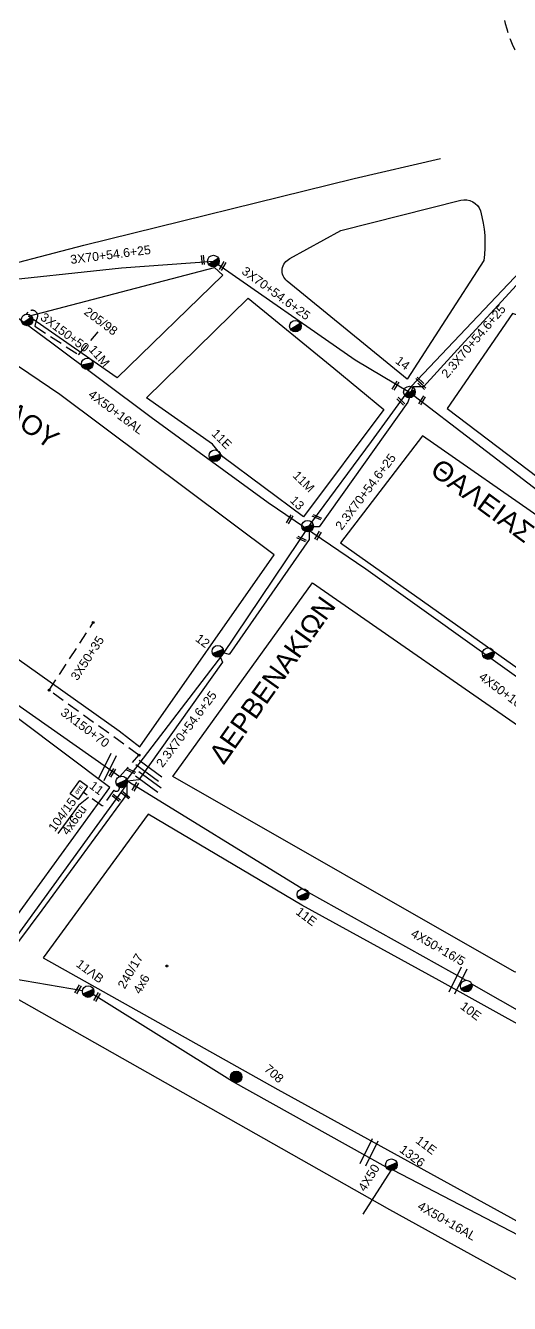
# Model space of a CAD drawing. Header units: millimetres. Extents: x 408 to 3042, y 742 to 1820.
# Drawn here: x 1095.6 to 1194.2, y 1148.9 to 1409.1 of the extents above; entities that cross this region are included whole.
import ezdxf

# ---------------------------------------------------------------- set-up
doc = ezdxf.new("R2010")
doc.units = ezdxf.units.MM
doc.linetypes.add('DASHED', pattern=[19.05, 12.7, -6.35])
for name, color, linetype in [('Pillar OTE', 7, 'Continuous'), ('Άγνωστα', 7, 'Continuous'), ('Γυμνά εναέρια ΧΤ και ΦΟΠ (3Φ)   4x50+16AL', 7, 'Continuous'), ('Επιγραφές - Σχήματα', 7, 'Continuous'), ('Μηχανική τομή', 7, 'Continuous'), ('Στύλος Ξύλινος', 7, 'Continuous'), ('Στύλος Ξύλινος @ 1', 7, 'Continuous'), ('Στύλος ΦΜ', 7, 'Continuous'), ('Στύλος ΦΜ @ 1', 7, 'Continuous'), ('Συνδέσεις', 7, 'Continuous'), ('Συνεστραμμένα ΧΤ   3x70+54.6+25 AL', 7, 'SYN_LINE'), ('Τομή', 7, 'Continuous'), ('Υπόβαθρο ΔΕΗ', 7, 'Continuous'), ('Υπόγεια καλώδια Παροχών ΧΤ   4x50AL', 7, 'DASHED'), ('Υπόγεια καλώδια Παροχών ΧΤ   4x6', 7, 'DASHED')]:
    doc.layers.add(name, color=color, linetype=linetype)
doc.styles.add('Annotative', font='arial.ttf')
doc.styles.add('arial', font='arial.ttf')
doc.styles.get("Standard").update_dxf_attribs({"font": 'arial.ttf'})
doc.linetypes.add('SYN_LINE', pattern='A,0.5,-0.0001,["/\\/\\/\\/",Standard,S=0.1,R=0,X=0,Y=-0.05],-0.25', length=0.7501)
doc.dimstyles.new('ISO-25', dxfattribs={"dimtxt": 2.5, "dimasz": 2.5, "dimexe": 1.25, "dimexo": 0.625, "dimtad": 1, "dimtxsty": 'Standard', "dimcen": 2.5, "dimadec": 0, "dimazin": 0, "dimtfac": 1, "dimtmove": 0, "dimatfit": 3, "dimfxl": 1, "dimarcsym": 0})

# ---------------------------------------------------------------- blocks, each defined once
blk = doc.blocks.new('ΜΗΧΑΝΙΚΗ ΤΟΜΗ')
at = {"layer": 'Μηχανική τομή', "ltscale": 40}
for p, q in [((-1.89, 0.78), (1.89, 0.78)), ((1.89, 0), (-1.89, 0))]:
    blk.add_line(p, q, dxfattribs=at)
blk = doc.blocks.new('ΤΟΜΗ')
at = {"layer": 'Τομή', "ltscale": 40}
for p, q in [((-5.68, 0), (5.68, 0)), ((5.68, -2.33), (-5.68, -2.33))]:
    blk.add_line(p, q, dxfattribs=at)
blk = doc.blocks.new('ΥΠΑΡΧΩΝ ΤΣΙΜΕΝΤΕΝΙΟΣ ΣΤΥΛΟΣ')
at = {"layer": 'Στύλος ΦΜ'}
blk.add_hatch(color=7, dxfattribs=at).paths.add_polyline_path([(-1.29, -2.28, 0.574793), (2.62, 0, 0.268822), (1.3, 2.27)])
at = {"layer": 'Στύλος ΦΜ', "color": 7}
blk.add_line((-1.29, -2.28), (1.3, 2.27), dxfattribs=at)
blk.add_circle((0, 0), 2.62, dxfattribs=at)
at = {"layer": 'Στύλος ΦΜ', "flags": 4}
for tag, p in [('ΑΡΙΘΜΟΣ', (-4.68, 8.05)), ('ΤΥΠΟΣ', (-4.91, 3.03))]:
    blk.add_attdef(tag, p, '', height=4, dxfattribs=at)
blk = doc.blocks.new('ΥΠΑΡΧΩΝ ΞΥΛΙΝΟΣ ΣΤΥΛΟΣ')
at = {"layer": 'Στύλος Ξύλινος'}
h = blk.add_hatch(color=7, dxfattribs=at)
h.paths.add_polyline_path([(-2.62, 0, 0.270008), (-1.29, -2.28), (1.3, 2.27, 0.576266)])
h.paths.add_polyline_path([(-1.29, -2.28, 0.574793), (2.62, 0, 0.268822), (1.3, 2.27)])
at = {"layer": 'Στύλος Ξύλινος', "color": 7}
blk.add_line((-1.29, -2.28), (1.3, 2.27), dxfattribs=at)
blk.add_circle((0, 0), 2.62, dxfattribs=at)
at = {"layer": 'Στύλος Ξύλινος', "flags": 4}
for tag, p in [('ΑΡΙΘΜΟΣ', (-4.91, 8.6)), ('ΤΥΠΟΣ', (-4.85, 3.39))]:
    blk.add_attdef(tag, p, '', height=4, dxfattribs=at)
blk = doc.blocks.new('_ΣΥΝΔΕΣΗ')
at = {"layer": 'Συνδέσεις', "linetype": 'SYN_LINE', "ltscale": 40}
blk.add_hatch(color=256, dxfattribs=at).paths.add_polyline_path([(0.5, -0.01, 1), (-0.5, -0.01, 1)])
at = {"layer": 'Συνδέσεις'}
blk.add_circle((0, -0.01), 0.5, dxfattribs=at)
blk = doc.blocks.new('PILLAR ΟΤΕ')
at = {"layer": 'Pillar OTE', "ltscale": 40}
blk.add_lwpolyline([(-3.31, 2.02), (3.39, 2.02), (3.39, -1.99), (-3.31, -1.99)], close=True, dxfattribs=at)
at = {"layer": 'Pillar OTE', "insert": (-1.81, 0.71), "char_height": 1.3575, "width": 109.961, "attachment_point": 1}
blk.add_mtext('{\\fArial|b1|i0|c161|p34;OTE}', dxfattribs=at)

msp = doc.modelspace()

# ---------------------------------------------------------------- linework, layer by layer
at = {"layer": 'Άγνωστα', "color": 85, "linetype": 'DASHED', "ltscale": 0.2}
msp.add_lwpolyline([(1201.52, 1464.99), (1194.92, 1451.5), (1194.44, 1451.29, 0.337655), (1193.33, 1449.3), (1192.09, 1438.73), (1191.84, 1436.65), (1192.35, 1428.85), (1190.73, 1426.17), (1192.44, 1413.86, 0.129274), (1199.2, 1397.68, 0.494336)], format="xyb", dxfattribs=at)
at = {"layer": 'Άγνωστα', "color": 133, "linetype": 'DASHED', "ltscale": 0.2}
msp.add_lwpolyline([(1095.76, 1350.35), (1096.1, 1350.75, -0.860536), (1097.98, 1349.57, 0.064836), (1097.5, 1347.89), (1106.4, 1342.09), (1110.42, 1346.77)], format="xyb", dxfattribs=at)
at = {"layer": 'Άγνωστα', "color": 6}
msp.add_lwpolyline([(1006.87, 1337.18), (1032.58, 1314), (1065.19, 1290.97), (1114.82, 1256.25), (1114.82, 1256.25), (1114.82, 1256.25), (1114.94, 1256.17)], dxfattribs=at)
at = {"layer": 'Άγνωστα', "color": 1, "linetype": 'DASHED', "ltscale": 0.2}
for points in [[(1100.4, 1273.79), (1109.38, 1287.55)], [(1114.82, 1256.25), (1118.71, 1260.56), (1100.4, 1273.79)]]:
    msp.add_lwpolyline(points, dxfattribs=at)
at = {"layer": 'Άγνωστα', "color": 85}
msp.add_lwpolyline([(1115.87, 1255.6), (1153.22, 1232.68), (1153.22, 1232.68), (1185.33, 1214.74)], dxfattribs=at)
at = {"layer": 'Άγνωστα', "color": 2}
msp.add_lwpolyline([(1186.49, 1214.03), (1232.76, 1187.65), (1257.25, 1173.99), (1286.63, 1161.17)], dxfattribs=at)
at = {"layer": 'Γυμνά εναέρια ΧΤ και ΦΟΠ (3Φ)   4x50+16AL', "color": 133, "ltscale": 40}
msp.add_lwpolyline([(1085.93, 1355.51), (1100.7, 1344.73), (1121.16, 1329.38), (1145.06, 1311.98), (1164.92, 1298.49), (1198.5, 1274.56), (1253.98, 1237.19)], dxfattribs=at)
at = {"layer": 'Γυμνά εναέρια ΧΤ και ΦΟΠ (3Φ)   4x50+16AL', "color": 27, "ltscale": 40}
msp.add_lwpolyline([(1169.07, 1176.71), (1137.74, 1194.16), (1137.74, 1194.16), (1109.36, 1211.82)], dxfattribs=at)
at = {"layer": 'Γυμνά εναέρια ΧΤ και ΦΟΠ (3Φ)   4x50+16AL', "color": 85, "ltscale": 40}
msp.add_lwpolyline([(1256.51, 1123.79), (1232.77, 1141.96), (1201.25, 1160.15), (1170.48, 1176.05)], dxfattribs=at)
at = {"layer": 'Συνεστραμμένα ΧΤ   3x70+54.6+25 AL', "color": 1, "linetype": 'SYN_LINE', "ltscale": 20}
for points in [[(1087.15, 1356.78), (1115.14, 1359.79), (1133.87, 1361.16), (1162.76, 1341.05), (1173.81, 1334.5), (1201.12, 1313.59), (1223.33, 1300.56), (1229.27, 1295.62)], [(1198.46, 1360.04), (1198.33, 1360.08), (1196.47, 1359.09), (1174.16, 1335.62), (1166.04, 1324.43), (1153.9, 1308.03), (1135.75, 1281.05), (1116.26, 1255.6)]]:
    msp.add_lwpolyline(points, dxfattribs=at)
at = {"layer": 'Συνεστραμμένα ΧΤ   3x70+54.6+25 AL', "color": 133, "linetype": 'SYN_LINE', "ltscale": 20}
msp.add_lwpolyline([(1198.07, 1359.62), (1197.06, 1357.8), (1182.91, 1342.41), (1176.7, 1335.59), (1174.52, 1335.59), (1173.49, 1332.41), (1155.45, 1307.06), (1153.4, 1307.06), (1153.4, 1304.45), (1137.11, 1281.04), (1134.77, 1281.71), (1135.7, 1279.53), (1118.71, 1255.55), (1116.35, 1255.27)], dxfattribs=at)
at = {"layer": 'Συνεστραμμένα ΧΤ   3x70+54.6+25 AL', "color": 27, "linetype": 'SYN_LINE', "ltscale": 20}
for points in [[(1045.71, 1157.74), (1062.6, 1182.09), (1072.19, 1194.31), (1084.25, 1211.2), (1088.12, 1215.9), (1116.12, 1254.42)], [(1088.12, 1215.9), (1107.2, 1212.64)]]:
    msp.add_lwpolyline(points, dxfattribs=at)
at = {"layer": 'Συνεστραμμένα ΧΤ   3x70+54.6+25 AL', "color": 85, "ltscale": 20}
msp.add_lwpolyline([(1045.9, 1157.95), (1045.89, 1158.09), (1048.23, 1159.41), (1065.05, 1182.05), (1063.78, 1184.35), (1066.59, 1183.85), (1088.25, 1214.55), (1088.12, 1215.9), (1089.17, 1215.99), (1098.97, 1229.02), (1116.33, 1252.63), (1116.33, 1254.71)], dxfattribs=at)
at = {"layer": 'Συνεστραμμένα ΧΤ   3x70+54.6+25 AL', "color": 7, "linetype": 'SYN_LINE', "ltscale": 10}
msp.add_lwpolyline([(1170.03, 1176.01), (1164.3, 1167.1)], dxfattribs=at)
at = {"layer": 'Υπόβαθρο ΔΕΗ'}
for points in [[(935.41, 1369.61), (915.05, 1365.44), (921.56, 1344.3), (920.96, 1341.4), (922.75, 1334.45), (928.51, 1335.71, -0.004834), (941.32, 1338.4, -0.082541), (963.64, 1339.11), (990.49, 1340.51), (1004.76, 1340.33), (1049.31, 1348.73), (1085.05, 1358.57), (1107.5, 1364.38), (1162.59, 1377.99), (1180.15, 1382.08)], [(1149.46, 1361.66), (1159.88, 1367.4), (1184.3, 1373.55, -0.388236), (1188.3, 1371.4, -0.103499), (1188.97, 1361.25), (1173.36, 1337.09), (1148.89, 1357.1, -0.552636), (1149.46, 1361.66, 0.176112)]]:
    msp.add_lwpolyline(points, format="xyb", dxfattribs=at)
for points in [[(1096.17, 1349.94), (1134.09, 1359.85), (1135.77, 1358.32), (1114.26, 1337.37), (1096.17, 1349.94)], [(1120.21, 1333.32), (1140.96, 1353.61), (1158.45, 1339.36), (1168.61, 1330.93), (1152.25, 1309.07), (1135.81, 1321.32), (1133.7, 1323.9), (1120.21, 1333.32)], [(1354.24, 1249.38), (1277.02, 1301.45), (1240.95, 1325.69), (1217.61, 1341.71), (1212.78, 1344.43), (1194.85, 1350.51), (1181.54, 1331.13), (1202.05, 1315.63), (1219.89, 1304.83), (1228.92, 1298.12), (1235.21, 1291.26), (1232.55, 1285.96), (1224.11, 1293.82), (1202.23, 1307.67), (1176.52, 1325.56), (1159.8, 1303.79), (1194.83, 1279.06), (1215, 1264.82), (1220.31, 1261.07)], [(1118.89, 1262.26), (1146.29, 1301.37), (1102.57, 1334.03), (1083.74, 1346.71), (1023.17, 1330.54), (1058.79, 1304.73), (1063.98, 1301.41), (1114.65, 1265.55), (1118.89, 1262.26)], [(1091.1, 1224.13), (1112.8, 1254), (1085.3, 1274.52), (1041.77, 1303.49), (1007.29, 1329.1), (963.15, 1328.13), (961.03, 1323.75), (983.05, 1307.17), (987.7, 1303.54), (1005.26, 1290.36), (1035, 1269.74), (1046.38, 1260.97), (1068.16, 1243.09), (1078.69, 1235.28), (1091.1, 1224.13)], [(1354.24, 1249.38), (1345.14, 1237.67), (1340.11, 1237.67), (1281.74, 1168.39), (1199.7, 1215.33), (1195.23, 1216.49), (1125.64, 1256.24), (1154.1, 1295.63), (1200.03, 1263.76), (1286.86, 1204.47)], [(1106.39, 1250.35), (1102.14, 1244.65)], [(1252.11, 1133.95), (1275.46, 1160.87), (1236.41, 1183.37), (1179.88, 1214.72), (1151.92, 1230.05), (1120.55, 1248.58), (1099.19, 1219.32), (1146.98, 1192.49), (1204.53, 1160.9), (1234.49, 1144.04), (1252.11, 1133.95)], [(1244.94, 1126.59), (1169.8, 1167.98), (1093.3, 1211.29), (1057.41, 1161.42), (1100.25, 1135.86), (1123.04, 1120.43), (1149, 1100.33), (1176.43, 1080.68), (1195.28, 1066.77), (1235.37, 1115.15), (1244.94, 1126.59)]]:
    msp.add_lwpolyline(points, dxfattribs=at)
at = {"layer": 'Υπόγεια καλώδια Παροχών ΧΤ   4x6', "color": 1, "linetype": 'DASHED', "ltscale": 0.2}
msp.add_lwpolyline([(1114.67, 1254.07, -0.833273), (1113.6, 1253.42), (1111.25, 1250.18), (1107.35, 1253.02)], format="xyb", dxfattribs=at)

# ---------------------------------------------------------------- block references
at = {"layer": 'Pillar OTE', "xscale": 0.5, "yscale": 0.5, "zscale": 0.5, "rotation": 54.05734334371118}
msp.add_blockref('PILLAR ΟΤΕ', (1106.45, 1253.47), dxfattribs=at)
at = {"layer": 'Μηχανική τομή'}
for p, xscale, yscale, zscale, rotation in [((1131.53, 1361.39), 0.4999999999999998, 0.4999999999999998, 0.4999999999999998, 275.9372355427591), ((1135.61, 1360.24), 0.4999999999999998, 0.4999999999999998, 0.4999999999999998, 238.7933027800566), ((1175.78, 1336.59), 0.4999999999999999, 0.4999999999999999, 0.4999999999999999, 316.0589841585902), ((1170.82, 1335.92), 0.4999999999999998, 0.4999999999999998, 0.4999999999999998, 238.7933027800566), ((1176.19, 1335.65), 0.4999999999999999, 0.4999999999999999, 0.4999999999999999, 316.0589841585902), ((1171.93, 1332.49), 0.4999999999999999, 0.4999999999999999, 0.4999999999999999, 316.0589841585902), ((1176.24, 1332.91), 0.4999999999999998, 0.4999999999999998, 0.4999999999999998, 238.7933027800566), ((1149.25, 1308.71), 0.4999999999999998, 0.4999999999999998, 0.4999999999999998, 238.7933027800566), ((1154.89, 1308.84), 0.4999999999999999, 0.4999999999999999, 0.4999999999999999, 335.5293394930489), ((1155.04, 1305.37), 0.4999999999999998, 0.4999999999999998, 0.4999999999999998, 238.7933027800566), ((1151.76, 1304.4), 0.4999999999999999, 0.4999999999999999, 0.4999999999999999, 335.5293394930489), ((1113.09, 1257.08), 0.4999999999999998, 0.4999999999999998, 0.4999999999999998, 238.7933027800566), ((1116.97, 1257.17), 0.4999999999999999, 0.4999999999999999, 0.4999999999999999, 335.5293394930489), ((1117.79, 1254.26), 0.4999999999999998, 0.4999999999999998, 0.4999999999999998, 238.7933027800566), ((1113.95, 1251.73), 0.4999999999999999, 0.4999999999999999, 0.4999999999999999, 321.2941110202182), ((1115.89, 1252.26), 0.4999999999999999, 0.4999999999999999, 0.4999999999999999, 321.2941110202182), ((1106.1, 1213.02), 0.4999999999999998, 0.4999999999999998, 0.4999999999999998, 238.7933027800566), ((1110, 1211.42), 0.4999999999999998, 0.4999999999999998, 0.4999999999999998, 238.7933027800566)]:
    msp.add_blockref('ΜΗΧΑΝΙΚΗ ΤΟΜΗ', p, dxfattribs=dict(at, xscale=xscale, yscale=yscale, zscale=zscale, rotation=rotation))
at = {"layer": 'Στύλος Ξύλινος @ 1', "ltscale": 40}
ref = msp.add_blockref('ΥΠΑΡΧΩΝ ΞΥΛΙΝΟΣ ΣΤΥΛΟΣ', (1138.51, 1195.05), dxfattribs=dict(at, xscale=0.4499999999998182, yscale=0.4499999999998182, zscale=0.4499999999998182, rotation=318.8586543949289))
ref.add_attrib('ΤΥΠΟΣ', '708', (1144.06, 1196.43), dxfattribs={"layer": 'Στύλος Ξύλινος', "height": 1.8, "rotation": 318.8587, "flags": 4})
at = {"layer": 'Στύλος ΦΜ @ 1', "ltscale": 40, "xscale": 0.449999999999818, "yscale": 0.449999999999818, "zscale": 0.449999999999818}
for p, rotation in [((1133.87, 1361.16), 331.8060337909106), ((1095.9, 1349.18), 331.8060337909106), ((1150.58, 1347.91), 331.8060337909106), ((1189.89, 1281.24), 323.1742690424174)]:
    msp.add_blockref('ΥΠΑΡΧΩΝ ΤΣΙΜΕΝΤΕΝΙΟΣ ΣΤΥΛΟΣ', p, dxfattribs=dict(at, rotation=rotation))
at = {"layer": 'Στύλος ΦΜ @ 1', "ltscale": 40}
ref = msp.add_blockref('ΥΠΑΡΧΩΝ ΤΣΙΜΕΝΤΕΝΙΟΣ ΣΤΥΛΟΣ', (1108.17, 1340.25), dxfattribs=dict(at, xscale=0.449999999999818, yscale=0.449999999999818, zscale=0.449999999999818, rotation=311.2610325866493))
ref.add_attrib('ΤΥΠΟΣ', '11M', (1108.34, 1343.08), dxfattribs={"layer": 'Στύλος ΦΜ', "height": 1.8, "rotation": 311.261, "flags": 4})
ref = msp.add_blockref('ΥΠΑΡΧΩΝ ΤΣΙΜΕΝΤΕΝΙΟΣ ΣΤΥΛΟΣ', (1173.81, 1334.5), dxfattribs=dict(at, xscale=0.449999999999818, yscale=0.449999999999818, zscale=0.449999999999818, rotation=323.1742690424174))
ref.add_attrib('ΤΥΠΟΣ', '14', (1170.8, 1340.52), dxfattribs={"layer": 'Στύλος ΦΜ', "height": 1.8, "rotation": 323.1743, "flags": 4})
ref = msp.add_blockref('ΥΠΑΡΧΩΝ ΤΣΙΜΕΝΤΕΝΙΟΣ ΣΤΥΛΟΣ', (1134.16, 1321.54), dxfattribs=dict(at, xscale=0.449999999999818, yscale=0.449999999999818, zscale=0.449999999999818, rotation=315.1283609592043))
ref.add_attrib('ΤΥΠΟΣ', '11E', (1133.37, 1325.88), dxfattribs={"layer": 'Στύλος ΦΜ', "height": 1.8, "rotation": 315.1284, "flags": 4})
ref = msp.add_blockref('ΥΠΑΡΧΩΝ ΤΣΙΜΕΝΤΕΝΙΟΣ ΣΤΥΛΟΣ', (1153.07, 1307.2), dxfattribs=dict(at, xscale=0.449999999999818, yscale=0.449999999999818, zscale=0.449999999999818, rotation=315.1283609592043))
ref.add_attrib('ΤΥΠΟΣ', '11M', (1149.91, 1317.36), dxfattribs={"layer": 'Στύλος ΦΜ', "height": 1.8, "rotation": 315.1284, "flags": 4})
ref.add_attrib('ΑΡΙΘΜΟΣ', '13', (1149.33, 1312.29), dxfattribs={"layer": 'Στύλος ΦΜ', "height": 1.8, "rotation": 315.1284, "flags": 4})
ref = msp.add_blockref('ΥΠΑΡΧΩΝ ΤΣΙΜΕΝΤΕΝΙΟΣ ΣΤΥΛΟΣ', (1134.77, 1281.71), dxfattribs=dict(at, xscale=0.449999999999818, yscale=0.449999999999818, zscale=0.449999999999818, rotation=323.1742690424174))
ref.add_attrib('ΤΥΠΟΣ', '12', (1130.05, 1283.96), dxfattribs={"layer": 'Στύλος ΦΜ', "height": 1.8, "rotation": 323.1743, "flags": 4})
ref = msp.add_blockref('ΥΠΑΡΧΩΝ ΤΣΙΜΕΝΤΕΝΙΟΣ ΣΤΥΛΟΣ', (1115.18, 1255.13), dxfattribs=dict(at, xscale=0.449999999999818, yscale=0.449999999999818, zscale=0.449999999999818, rotation=323.1742690424174))
ref.add_attrib('ΤΥΠΟΣ', '11', (1108.43, 1254), dxfattribs={"layer": 'Στύλος ΦΜ', "height": 1.8, "rotation": 323.1743, "flags": 4})
ref = msp.add_blockref('ΥΠΑΡΧΩΝ ΤΣΙΜΕΝΤΕΝΙΟΣ ΣΤΥΛΟΣ', (1152.13, 1232.21), dxfattribs=dict(at, xscale=0.449999999999818, yscale=0.449999999999818, zscale=0.449999999999818, rotation=323.1742690424174))
ref.add_attrib('ΤΥΠΟΣ', '11E', (1150.5, 1228.34), dxfattribs={"layer": 'Στύλος ΦΜ', "height": 1.8, "rotation": 323.1743, "flags": 4})
ref = msp.add_blockref('ΥΠΑΡΧΩΝ ΤΣΙΜΕΝΤΕΝΙΟΣ ΣΤΥΛΟΣ', (1108.36, 1212.44), dxfattribs=dict(at, xscale=0.449999999999818, yscale=0.449999999999818, zscale=0.449999999999818, rotation=323.1742690424174))
ref.add_attrib('ΤΥΠΟΣ', '11ΛΒ', (1105.74, 1217.71), dxfattribs={"layer": 'Στύλος ΦΜ', "height": 1.8, "rotation": 323.1743, "flags": 4})
ref = msp.add_blockref('ΥΠΑΡΧΩΝ ΤΣΙΜΕΝΤΕΝΙΟΣ ΣΤΥΛΟΣ', (1185.41, 1213.56), dxfattribs=dict(at, xscale=0.449999999999818, yscale=0.449999999999818, zscale=0.449999999999818, rotation=323.1742690424174))
ref.add_attrib('ΤΥΠΟΣ', '10E', (1184.03, 1209.1), dxfattribs={"layer": 'Στύλος ΦΜ', "height": 1.8, "rotation": 323.1743, "flags": 4})
ref = msp.add_blockref('ΥΠΑΡΧΩΝ ΤΣΙΜΕΝΤΕΝΙΟΣ ΣΤΥΛΟΣ', (1170.15, 1177.18), dxfattribs=dict(at, xscale=0.449999999999818, yscale=0.449999999999818, zscale=0.449999999999818, rotation=323.1742690424174))
ref.add_attrib('ΤΥΠΟΣ', '11E', (1174.93, 1181.78), dxfattribs={"layer": 'Στύλος ΦΜ', "height": 1.8, "rotation": 323.1743, "flags": 4})
ref.add_attrib('ΑΡΙΘΜΟΣ', '1326', (1171.64, 1179.93), dxfattribs={"layer": 'Στύλος ΦΜ', "height": 1.8, "rotation": 323.1743, "flags": 4})
at = {"layer": 'Συνδέσεις', "xscale": 0.4, "yscale": 0.4, "zscale": 0.25}
for p in [(1109.38, 1287.56), (1100.41, 1273.8), (1118.71, 1260.56), (1124.39, 1217.65)]:
    msp.add_blockref('_ΣΥΝΔΕΣΗ', p, dxfattribs=at)
at = {"layer": 'Τομή'}
for p, xscale, yscale, zscale, rotation in [((1111.77, 1258.4), 0.4999999999999991, 0.4999999999999991, 0.4999999999999991, 63.73373619982637), ((1120.37, 1256.9), 0.499999999999999, 0.499999999999999, 0.499999999999999, 143.7248514402077), ((1120.28, 1254.64), 0.4999999999999991, 0.4999999999999991, 0.4999999999999991, 143.7248514402077), ((1183.19, 1214.95), 0.4999999999999991, 0.4999999999999991, 0.4999999999999991, 63.73373619982637), ((1165.07, 1179.95), 0.4999999999999991, 0.4999999999999991, 0.4999999999999991, 63.73373619982637)]:
    msp.add_blockref('ΤΟΜΗ', p, dxfattribs=dict(at, xscale=xscale, yscale=yscale, zscale=zscale, rotation=rotation))

# ---------------------------------------------------------------- texts
at = {"ltscale": 40, "char_height": 4, "width": 94.4586, "attachment_point": 1, "style": 'arial'}
for s, insert, rotation in [('ΠΑΥΛΟΥ', (1084.1, 1339.69), 323.6455), ('ΘΑΛΕΙΑΣ', (1180.16, 1321.21), 323.6455), ('ΔΕΡΒΕΝΑΚΙΩΝ', (1132.69, 1260.76), 54.6699)]:
    msp.add_mtext(s, dxfattribs=dict(at, insert=insert, rotation=rotation))
at = {"layer": 'Άγνωστα', "ltscale": 40, "char_height": 1.8, "width": 34.5395, "attachment_point": 1, "style": 'arial'}
for s, insert, rotation in [('3X70+54.6+25', (1104.61, 1362.35), 7.1831), ('3X70+54.6+25', (1140.53, 1360.2), 323.8942), ('3X150+50', (1099.51, 1350.81), 323.3675), ('2.3X70+54.6+25', (1180.16, 1338.35), 49.5112), ('2.3X70+54.6+25', (1158.57, 1307.33), 52.9959), ('3X50+35', (1104.65, 1276.59), 56.7985), ('2.3X70+54.6+25', (1122.06, 1259), 52.9959), ('3X150+70', (1103.64, 1270.34), 323.3675), ('4X50+16/5', (1174.84, 1225.29), 330.0326), ('4X50', (1163.24, 1172.53), 58.2405)]:
    msp.add_mtext(s, dxfattribs=dict(at, insert=insert, rotation=rotation))
at = {"layer": 'Άγνωστα', "ltscale": 40, "char_height": 1.8, "attachment_point": 1, "rotation": 60, "style": 'Annotative'}
for s, insert in [('240/17', (1114.24, 1213.73)), ('4x6', (1117.4, 1212.68))]:
    msp.add_mtext_dynamic_manual_height_columns(s, width=1.8, gutter_width=12.5, heights=[0.118], dxfattribs=dict(at, insert=insert))
at = {"layer": 'Γυμνά εναέρια ΧΤ και ΦΟΠ (3Φ)   4x50+16AL', "ltscale": 40, "char_height": 1.8, "width": 34.5395, "attachment_point": 1, "style": 'arial'}
for s, insert, rotation in [('205/98', (1108.4, 1351.94), 323.3675), ('4X50+16AL', (1109.29, 1335.1), 323.3675), ('4X50+16AL', (1188.88, 1277.62), 323.3675), ('4X50+16AL', (1176.2, 1169.82), 330.0326)]:
    msp.add_mtext(s, dxfattribs=dict(at, insert=insert, rotation=rotation))
at = {"layer": 'Υπόγεια καλώδια Παροχών ΧΤ   4x50AL', "color": 7, "ltscale": 0.2, "char_height": 1.8, "attachment_point": 1, "rotation": 54.0678}
for s, insert in [('104/15', (1100.09, 1245.89)), ('4x6cu', (1102.76, 1245.18))]:
    msp.add_mtext_dynamic_manual_height_columns(s, width=1.8, gutter_width=12.5, heights=[0.118], dxfattribs=dict(at, insert=insert))

# ---------------------------------------------------------------- leaders
at = {"layer": 'Επιγραφές - Σχήματα', "ltscale": 40}
msp.add_leader([(1108.41, 1251.96), (1106.39, 1250.35)], dimstyle='ISO-25', override={"dimasz": 1, "dimtad": 0}, dxfattribs=at)

doc.saveas('drawing.dxf')
